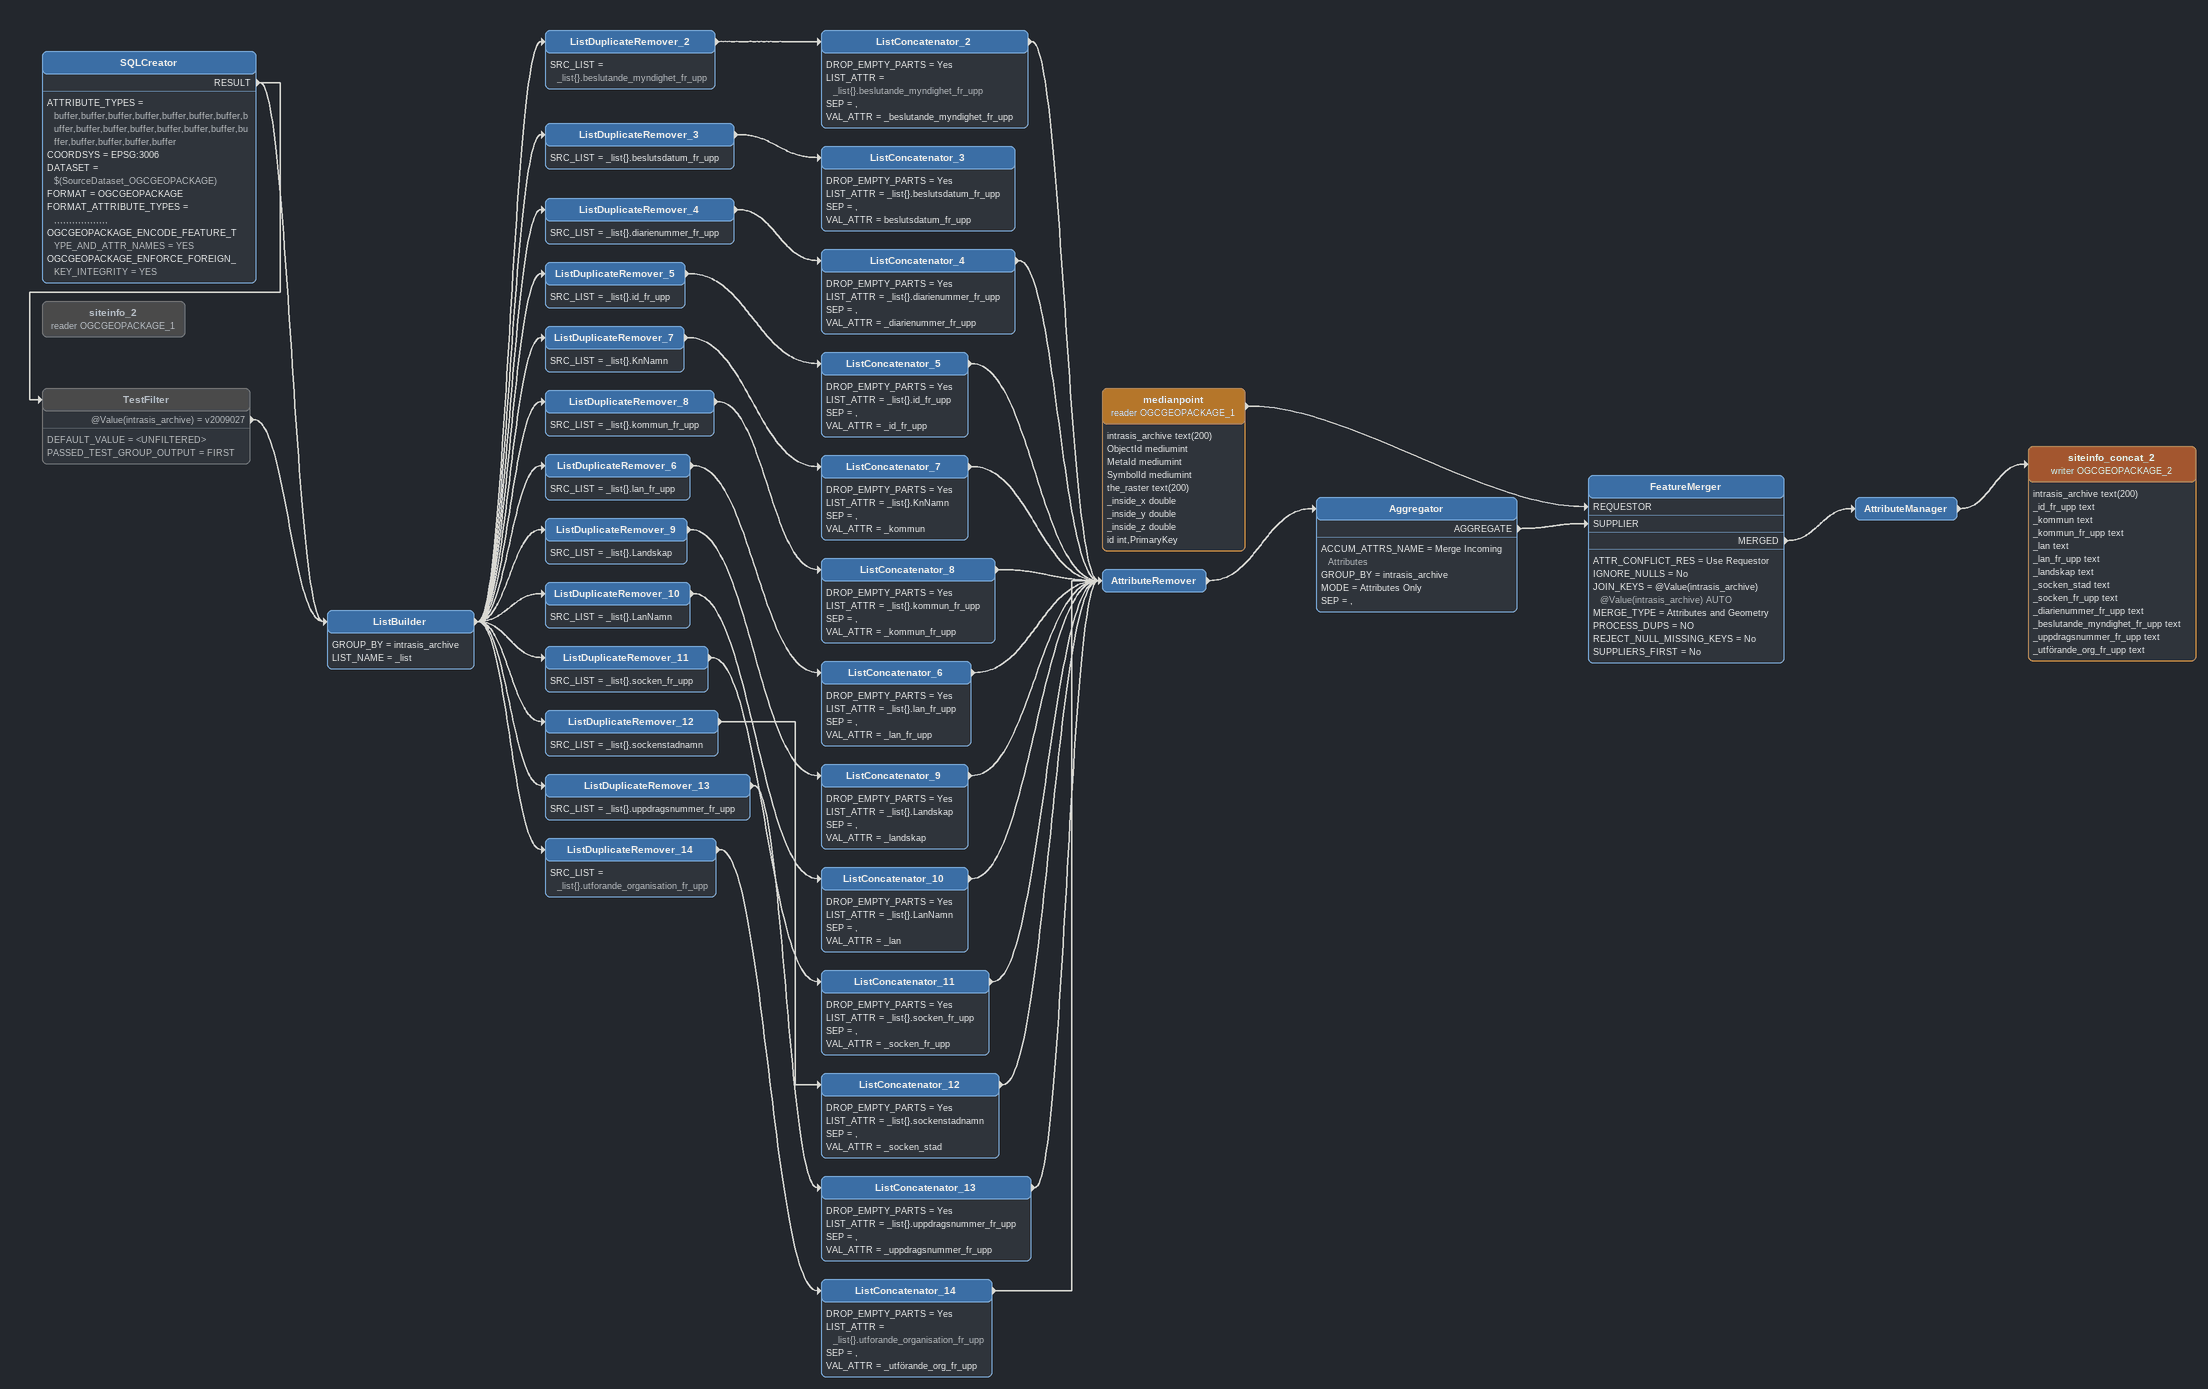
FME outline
siteinfo_2 (reader OGCGEOPACKAGE_1) [off]
SQLCreator
    ATTRIBUTE_TYPES = buffer,buffer,buffer,buffer,buffer,buffer,buffer,buffer,buffer,buffer,buffer,buffer,buffer,buffer,buffer,buffer,buffer,buffer,buffer
    COORDSYS = EPSG:3006
    DATASET = $(SourceDataset_OGCGEOPACKAGE)
    FORMAT = OGCGEOPACKAGE
    FORMAT_ATTRIBUTE_TYPES = ,,,,,,,,,,,,,,,,,,
    OGCGEOPACKAGE_ENCODE_FEATURE_TYPE_AND_ATTR_NAMES = YES
    OGCGEOPACKAGE_ENFORCE_FOREIGN_KEY_INTEGRITY = YES
    RESULT -> ListBuilder
    RESULT -> TestFilter
TestFilter [off]
    DEFAULT_VALUE = <UNFILTERED>
    PASSED_TEST_GROUP_OUTPUT = FIRST
    @Value(intrasis_archive) = v2009027 -> ListBuilder
ListBuilder
    GROUP_BY = intrasis_archive
    LIST_NAME = _list
    -> ListDuplicateRemover_2
    -> ListDuplicateRemover_4
    -> ListDuplicateRemover_7
    -> ListDuplicateRemover_5
    -> ListDuplicateRemover_3
    -> ListDuplicateRemover_8
    -> ListDuplicateRemover_6
    -> ListDuplicateRemover_9
    -> ListDuplicateRemover_10
    -> ListDuplicateRemover_11
    -> ListDuplicateRemover_12
    -> ListDuplicateRemover_13
    -> ListDuplicateRemover_14
ListDuplicateRemover_2
    SRC_LIST = _list{}.beslutande_myndighet_fr_upp
    -> ListConcatenator_2
ListConcatenator_2
    DROP_EMPTY_PARTS = Yes
    LIST_ATTR = _list{}.beslutande_myndighet_fr_upp
    SEP = ,
    VAL_ATTR = _beslutande_myndighet_fr_upp
    -> AttributeRemover
ListDuplicateRemover_3
    SRC_LIST = _list{}.beslutsdatum_fr_upp
    -> ListConcatenator_3
ListConcatenator_3
    DROP_EMPTY_PARTS = Yes
    LIST_ATTR = _list{}.beslutsdatum_fr_upp
    SEP = ,
    VAL_ATTR = beslutsdatum_fr_upp
ListDuplicateRemover_4
    SRC_LIST = _list{}.diarienummer_fr_upp
    -> ListConcatenator_4
ListConcatenator_4
    DROP_EMPTY_PARTS = Yes
    LIST_ATTR = _list{}.diarienummer_fr_upp
    SEP = ,
    VAL_ATTR = _diarienummer_fr_upp
    -> AttributeRemover
ListDuplicateRemover_5
    SRC_LIST = _list{}.id_fr_upp
    -> ListConcatenator_5
ListConcatenator_5
    DROP_EMPTY_PARTS = Yes
    LIST_ATTR = _list{}.id_fr_upp
    SEP = ,
    VAL_ATTR = _id_fr_upp
    -> AttributeRemover
ListDuplicateRemover_7
    SRC_LIST = _list{}.KnNamn
    -> ListConcatenator_7
ListConcatenator_7
    DROP_EMPTY_PARTS = Yes
    LIST_ATTR = _list{}.KnNamn
    SEP = ,
    VAL_ATTR = _kommun
    -> AttributeRemover
ListDuplicateRemover_8
    SRC_LIST = _list{}.kommun_fr_upp
    -> ListConcatenator_8
ListConcatenator_8
    DROP_EMPTY_PARTS = Yes
    LIST_ATTR = _list{}.kommun_fr_upp
    SEP = ,
    VAL_ATTR = _kommun_fr_upp
    -> AttributeRemover
ListDuplicateRemover_6
    SRC_LIST = _list{}.lan_fr_upp
    -> ListConcatenator_6
ListConcatenator_6
    DROP_EMPTY_PARTS = Yes
    LIST_ATTR = _list{}.lan_fr_upp
    SEP = ,
    VAL_ATTR = _lan_fr_upp
    -> AttributeRemover
ListDuplicateRemover_9
    SRC_LIST = _list{}.Landskap
    -> ListConcatenator_9
ListConcatenator_9
    DROP_EMPTY_PARTS = Yes
    LIST_ATTR = _list{}.Landskap
    SEP = ,
    VAL_ATTR = _landskap
    -> AttributeRemover
ListDuplicateRemover_10
    SRC_LIST = _list{}.LanNamn
    -> ListConcatenator_10
ListConcatenator_10
    DROP_EMPTY_PARTS = Yes
    LIST_ATTR = _list{}.LanNamn
    SEP = ,
    VAL_ATTR = _lan
    -> AttributeRemover
ListDuplicateRemover_11
    SRC_LIST = _list{}.socken_fr_upp
    -> ListConcatenator_11
ListConcatenator_11
    DROP_EMPTY_PARTS = Yes
    LIST_ATTR = _list{}.socken_fr_upp
    SEP = ,
    VAL_ATTR = _socken_fr_upp
    -> AttributeRemover
ListDuplicateRemover_12
    SRC_LIST = _list{}.sockenstadnamn
    -> ListConcatenator_12
ListConcatenator_12
    DROP_EMPTY_PARTS = Yes
    LIST_ATTR = _list{}.sockenstadnamn
    SEP = ,
    VAL_ATTR = _socken_stad
    -> AttributeRemover
ListDuplicateRemover_13
    SRC_LIST = _list{}.uppdragsnummer_fr_upp
    -> ListConcatenator_13
ListConcatenator_13
    DROP_EMPTY_PARTS = Yes
    LIST_ATTR = _list{}.uppdragsnummer_fr_upp
    SEP = ,
    VAL_ATTR = _uppdragsnummer_fr_upp
    -> AttributeRemover
ListDuplicateRemover_14
    SRC_LIST = _list{}.utforande_organisation_fr_upp
    -> ListConcatenator_14
ListConcatenator_14
    DROP_EMPTY_PARTS = Yes
    LIST_ATTR = _list{}.utforande_organisation_fr_upp
    SEP = ,
    VAL_ATTR = _utförande_org_fr_upp
    -> AttributeRemover
AttributeRemover
    -> Aggregator
Aggregator
    ACCUM_ATTRS_NAME = Merge Incoming Attributes
    GROUP_BY = intrasis_archive
    MODE = Attributes Only
    SEP = ,
    AGGREGATE -> FeatureMerger [SUPPLIER]
medianpoint (reader OGCGEOPACKAGE_1)
    attributes: intrasis_archive text(200), ObjectId mediumint, MetaId mediumint, SymbolId mediumint, the_raster text(200), _inside_x double, _inside_y double, _inside_z double, id int,PrimaryKey
    -> FeatureMerger [REQUESTOR]
FeatureMerger
    ATTR_CONFLICT_RES = Use Requestor
    IGNORE_NULLS = No
    JOIN_KEYS = @Value(intrasis_archive) @Value(intrasis_archive) AUTO
    MERGE_TYPE = Attributes and Geometry
    PROCESS_DUPS = NO
    REJECT_NULL_MISSING_KEYS = No
    SUPPLIERS_FIRST = No
    MERGED -> AttributeManager
AttributeManager
    -> siteinfo_concat_2 (writer OGCGEOPACKAGE_2)
siteinfo_concat_2 (writer OGCGEOPACKAGE_2)
    attributes: intrasis_archive text(200), _id_fr_upp text, _kommun text, _kommun_fr_upp text, _lan text, _lan_fr_upp text, _landskap text, _socken_stad text, _socken_fr_upp text, _diarienummer_fr_upp text, _beslutande_myndighet_fr_upp text, _uppdragsnummer_fr_upp text, _utförande_org_fr_upp text
